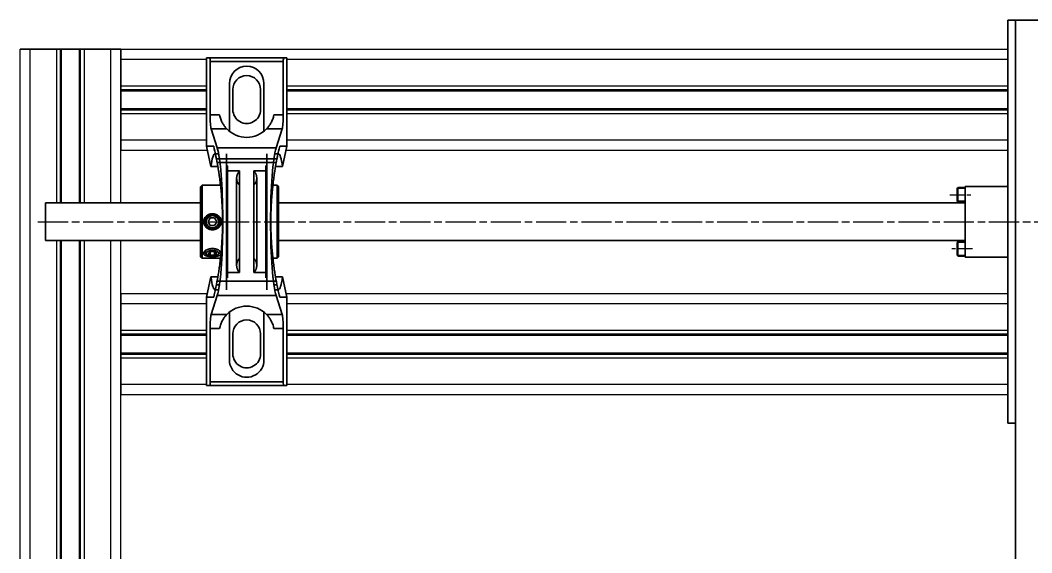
# Model space of a CAD drawing. Header units: millimetres. Extents: x -29 to 3384, y -388 to 1226.
# Drawn here: x 227.8 to 629.8, y 1014.7 to 1226.1 of the extents above; entities that cross this region are included whole.
import ezdxf

# ---------------------------------------------------------------- set-up
doc = ezdxf.new("R2010")
doc.units = ezdxf.units.MM
for name, pattern in [('AM_ISO08W050', [18, 12, -1.5, 3, -1.5]), ('AM_ISO08W050x2', [9, 6, -0.75, 1.5, -0.75]), ('phl_thick', [0])]:
    doc.linetypes.add(name, pattern=pattern)
for name, color, linetype, lineweight in [('AM_0N', 7, 'Continuous', 50), ('AM_7', 4, 'AM_ISO08W050', 25), ('Kontury', 7, 'Continuous', 35)]:
    doc.layers.add(name, color=color, linetype=linetype, lineweight=lineweight)
doc.layers.add('projection', color=7, linetype='Continuous')

msp = doc.modelspace()

# ---------------------------------------------------------------- linework, layer by layer
at = {"layer": 'AM_0N'}
for p, q in [((600.33755, 1159.31286), (600.33755, 1154.41286)), ((600.63755, 1159.61286), (603.33755, 1159.61286)), ((600.63755, 1154.11286), (603.33755, 1154.11286)), ((600.33755, 1137.81286), (600.33755, 1132.91286)), ((600.63755, 1138.11286), (603.33755, 1138.11286)), ((600.63755, 1132.61286), (603.33755, 1132.61286))]:
    msp.add_line(p, q, dxfattribs=at)
at = {"layer": 'AM_0N', "extrusion": (0, 0, -1)}
for centre, start, end in [((-600.63755, 1159.31286), 0, 90), ((-600.63755, 1154.41286), 270, 0), ((-600.63755, 1137.81286), 0, 90), ((-600.63755, 1132.91286), 270, 0)]:
    msp.add_arc(centre, 0.3, start, end, dxfattribs=at)
at = {"layer": 'AM_7', "linetype": 'AM_ISO08W050x2'}
for p, q in [((597.33755, 1156.86286), (606.33755, 1156.86286)), ((606.33755, 1135.36286), (597.33755, 1135.36286))]:
    msp.add_line(p, q, dxfattribs=at)
at = {"layer": 'AM_7'}
msp.add_line((234.83755, 1146.11286), (800.83755, 1146.11286), dxfattribs=at)
at = {"layer": 'Kontury'}
for p, q in [((655.33755, 1226.11286), (620.33755, 1226.11286)), ((620.33755, 1226.11286), (620.33755, 1066.11286)), ((623.33755, 831.83614), (623.33755, 1226.11286)), ((227.83755, 1214.60048), (267.83755, 1214.60048)), ((267.83755, 1214.60048), (267.83755, 1174.60048)), ((303.16294, 1211.12886), (301.83755, 1211.12886)), ((301.83755, 1176.12886), (301.83755, 1211.12886)), ((332.51216, 1211.12886), (303.16294, 1211.12886)), ((333.83755, 1211.12886), (332.51216, 1211.12886)), ((333.83755, 1211.12886), (333.83755, 1176.12886)), ((303.3102, 1188.49906), (303.3102, 1209.67886)), ((332.36489, 1209.67886), (303.3102, 1209.67886)), ((332.36489, 1209.67886), (332.36489, 1188.49906)), ((310.96255, 1201.00386), (310.96255, 1201.00386)), ((310.96255, 1183.00386), (310.96255, 1201.00386)), ((312.33755, 1190.62886), (312.33755, 1198.62886)), ((312.33755, 1198.62886), (312.33755, 1198.62886)), ((323.33755, 1198.62886), (323.33755, 1190.62886)), ((323.33755, 1198.62886), (323.33755, 1198.62886)), ((324.71255, 1201.00386), (324.71255, 1201.00386)), ((324.71255, 1183.00386), (324.71255, 1201.00386)), ((312.33755, 1190.62886), (312.33755, 1190.62886)), ((323.33755, 1190.62886), (323.33755, 1190.62886)), ((307.0457, 1188.49906), (303.3102, 1188.49906)), ((307.13619, 1188.08343), (307.0457, 1188.49906)), ((307.24381, 1187.66722), (307.13619, 1188.08343)), ((307.36798, 1187.25424), (307.24381, 1187.66722)), ((307.50778, 1186.8481), (307.36798, 1187.25424)), ((307.66147, 1186.45197), (307.50778, 1186.8481)), ((307.82722, 1186.06892), (307.66147, 1186.45197)), ((308.00296, 1185.70143), (307.82722, 1186.06892)), ((327.84788, 1186.06892), (327.67213, 1185.70143)), ((328.01363, 1186.45197), (327.84788, 1186.06892)), ((328.16732, 1186.8481), (328.01363, 1186.45197)), ((328.30712, 1187.25424), (328.16732, 1186.8481)), ((328.43129, 1187.66722), (328.30712, 1187.25424)), ((328.53891, 1188.08343), (328.43129, 1187.66722)), ((328.62939, 1188.49906), (328.53891, 1188.08343)), ((332.36489, 1188.49906), (328.62939, 1188.49906)), ((306.15717, 1175.40797), (303.72213, 1182.9675)), ((309.94429, 1182.9675), (303.72213, 1182.9675)), ((308.18608, 1185.35168), (308.00296, 1185.70143)), ((308.37386, 1185.02185), (308.18608, 1185.35168)), ((308.56332, 1184.7138), (308.37386, 1185.02185)), ((308.75132, 1184.42884), (308.56332, 1184.7138)), ((308.93682, 1184.16534), (308.75132, 1184.42884)), ((309.12388, 1183.91541), (308.93682, 1184.16534)), ((309.30902, 1183.68162), (309.12388, 1183.91541)), ((309.4881, 1183.46744), (309.30902, 1183.68162)), ((309.65663, 1183.27549), (309.4881, 1183.46744)), ((309.81012, 1183.1082), (309.65663, 1183.27549)), ((309.94421, 1182.96756), (309.81012, 1183.1082)), ((310.96255, 1183.00386), (310.96255, 1183.00386)), ((324.71255, 1183.00386), (324.71255, 1183.00386)), ((325.86497, 1183.1082), (325.73081, 1182.9675)), ((331.95296, 1182.9675), (325.73081, 1182.9675)), ((326.01847, 1183.27549), (325.86497, 1183.1082)), ((326.187, 1183.4674), (326.01847, 1183.27549)), ((326.36608, 1183.68162), (326.187, 1183.4674)), ((326.55122, 1183.91541), (326.36608, 1183.68162)), ((326.73827, 1184.16534), (326.55122, 1183.91541)), ((326.92378, 1184.42884), (326.73827, 1184.16534)), ((327.11177, 1184.7138), (326.92378, 1184.42884)), ((327.30124, 1185.02185), (327.11177, 1184.7138)), ((327.48901, 1185.35168), (327.30124, 1185.02185)), ((327.67213, 1185.70143), (327.48901, 1185.35168)), ((331.95296, 1182.9675), (329.51793, 1175.40797)), ((301.83755, 1176.12886), (303.61148, 1167.99886)), ((304.72865, 1176.12886), (301.83755, 1176.12886)), ((329.51793, 1175.40797), (306.15717, 1175.40797)), ((333.83755, 1176.12886), (330.94644, 1176.12886)), ((332.06362, 1167.99886), (333.83755, 1176.12886)), ((305.21958, 1173.12886), (306.70354, 1173.12886)), ((329.86404, 1171.12886), (305.81106, 1171.12886)), ((309.83755, 1173.12886), (309.83755, 1119.12886)), ((325.83755, 1119.12886), (325.83755, 1173.12886)), ((328.97156, 1173.12886), (330.45552, 1173.12886)), ((306.38474, 1167.99886), (303.61148, 1167.99886)), ((329.58843, 1169.67886), (306.08667, 1169.67886)), ((306.46481, 1167.52437), (306.38474, 1167.99884)), ((306.54559, 1167.0345), (306.46481, 1167.52437)), ((306.62671, 1166.53037), (306.54559, 1167.0345)), ((306.70782, 1166.01322), (306.62671, 1166.53037)), ((306.78856, 1165.48441), (306.70782, 1166.01322)), ((309.83755, 1146.12886), (309.83755, 1167.17524)), ((310.08755, 1166.28572), (315.00912, 1166.28572)), ((310.08755, 1125.97201), (310.08755, 1166.28572)), ((310.22832, 1123.89489), (310.22832, 1168.36284)), ((310.22832, 1123.89489), (310.22832, 1168.36284)), ((314.64548, 1165.86783), (314.53756, 1165.71784)), ((314.76021, 1166.01268), (314.64548, 1165.86783)), ((314.88151, 1166.15207), (314.76021, 1166.01268)), ((315.00912, 1166.28572), (314.88151, 1166.15207)), ((315.00912, 1125.97201), (315.00912, 1166.28572)), ((315.00912, 1125.97201), (315.00912, 1166.28572)), ((320.66598, 1166.28572), (320.66598, 1125.97201)), ((320.66598, 1166.28572), (325.58755, 1166.28572)), ((320.79358, 1166.15207), (320.66598, 1166.28572)), ((320.66598, 1125.97201), (320.66598, 1166.28572)), ((320.91488, 1166.01268), (320.79358, 1166.15207)), ((321.02962, 1165.86783), (320.91488, 1166.01268)), ((321.13754, 1165.71784), (321.02962, 1165.86783)), ((325.44678, 1123.89489), (325.44678, 1168.36284)), ((325.44678, 1168.36284), (325.44678, 1123.89489)), ((325.58755, 1166.28572), (325.58755, 1125.97201)), ((325.83755, 1167.17524), (325.83755, 1146.12886)), ((328.96728, 1166.01322), (328.88654, 1165.48441)), ((329.04838, 1166.53037), (328.96728, 1166.01322)), ((329.1295, 1167.0345), (329.04838, 1166.53037)), ((329.21028, 1167.52437), (329.1295, 1167.0345)), ((329.29035, 1167.99884), (329.21028, 1167.52437)), ((332.06362, 1167.99886), (329.29035, 1167.99886)), ((306.8688, 1164.9438), (306.78856, 1165.48441)), ((306.94944, 1164.38393), (306.8688, 1164.9438)), ((307.03035, 1163.80409), (306.94944, 1164.38393)), ((307.11117, 1163.20487), (307.03035, 1163.80409)), ((307.19153, 1162.58695), (307.11117, 1163.20487)), ((307.27109, 1161.9511), (307.19153, 1162.58695)), ((307.34949, 1161.29814), (307.27109, 1161.9511)), ((313.84182, 1163.64202), (313.83755, 1163.45729)), ((313.83755, 1163.45729), (313.84182, 1163.27256)), ((313.83755, 1163.45729), (313.83755, 1128.80044)), ((313.83755, 1163.45729), (313.83755, 1128.80044)), ((313.85461, 1163.82636), (313.84182, 1163.64202)), ((313.84182, 1163.27256), (313.85461, 1163.08822)), ((313.87591, 1164.00992), (313.85461, 1163.82636)), ((313.85461, 1163.08822), (313.87591, 1162.90467)), ((313.90566, 1164.19229), (313.87591, 1164.00992)), ((313.87591, 1162.90467), (313.90566, 1162.72229)), ((313.9438, 1164.37309), (313.90566, 1164.19229)), ((313.90566, 1162.72229), (313.9438, 1162.54149)), ((313.99025, 1164.55194), (313.9438, 1164.37309)), ((313.9438, 1162.54149), (313.99025, 1162.36264)), ((314.04491, 1164.72846), (313.99025, 1164.55194)), ((313.99025, 1162.36264), (314.04491, 1162.18612)), ((314.10766, 1164.90226), (314.04491, 1164.72846)), ((314.04491, 1162.18612), (314.10766, 1162.01232)), ((314.17837, 1165.07297), (314.10766, 1164.90226)), ((314.10766, 1162.01232), (314.17837, 1161.84161)), ((314.2569, 1165.24024), (314.17837, 1165.07297)), ((314.17837, 1161.84161), (314.2569, 1161.67434)), ((314.34306, 1165.40371), (314.2569, 1165.24024)), ((314.43668, 1165.56302), (314.34306, 1165.40371)), ((314.53756, 1165.71784), (314.43668, 1165.56302)), ((321.23842, 1165.56302), (321.13754, 1165.71784)), ((321.33204, 1165.40371), (321.23842, 1165.56302)), ((321.4182, 1165.24024), (321.33204, 1165.40371)), ((321.49672, 1165.07297), (321.4182, 1165.24024)), ((321.4182, 1161.67434), (321.49672, 1161.84161)), ((321.56744, 1164.90226), (321.49672, 1165.07297)), ((321.49672, 1161.84161), (321.56744, 1162.01232)), ((321.63019, 1164.72846), (321.56744, 1164.90226)), ((321.56744, 1162.01232), (321.63019, 1162.18612)), ((321.68485, 1164.55194), (321.63019, 1164.72846)), ((321.63019, 1162.18612), (321.68485, 1162.36264)), ((321.7313, 1164.37309), (321.68485, 1164.55194)), ((321.68485, 1162.36264), (321.7313, 1162.54149)), ((321.76944, 1164.19229), (321.7313, 1164.37309)), ((321.7313, 1162.54149), (321.76944, 1162.72229)), ((321.79919, 1164.00992), (321.76944, 1164.19229)), ((321.76944, 1162.72229), (321.79919, 1162.90467)), ((321.82048, 1163.82636), (321.79919, 1164.00992)), ((321.79919, 1162.90467), (321.82048, 1163.08822)), ((321.83328, 1163.64202), (321.82048, 1163.82636)), ((321.82048, 1163.08822), (321.83328, 1163.27256)), ((321.83755, 1163.45729), (321.83328, 1163.64202)), ((321.83328, 1163.27256), (321.83755, 1163.45729)), ((321.83755, 1128.80044), (321.83755, 1163.45729)), ((321.83755, 1163.45729), (321.83755, 1128.80044)), ((328.404, 1161.9511), (328.32561, 1161.29814)), ((328.48356, 1162.58695), (328.404, 1161.9511)), ((328.56393, 1163.20487), (328.48356, 1162.58695)), ((328.64474, 1163.80409), (328.56393, 1163.20487)), ((328.72565, 1164.38393), (328.64474, 1163.80409)), ((328.8063, 1164.9438), (328.72565, 1164.38393)), ((328.88654, 1165.48441), (328.8063, 1164.9438)), ((300.13755, 1160.62886), (299.53755, 1160.02886)), ((299.53755, 1146.12886), (299.53755, 1160.02886)), ((300.13755, 1146.12886), (300.13755, 1160.62886)), ((307.53277, 1160.62886), (300.13755, 1160.62886)), ((307.42636, 1160.62886), (307.34949, 1161.29814)), ((307.49807, 1159.97505), (307.42636, 1160.62886)), ((307.56778, 1159.30802), (307.49807, 1159.97505)), ((307.63521, 1158.6286), (307.56778, 1159.30802)), ((307.70009, 1157.93771), (307.63521, 1158.6286)), ((307.76215, 1157.2363), (307.70009, 1157.93771)), ((313.83294, 1157.75884), (313.82934, 1157.77596)), ((314.2569, 1161.67434), (314.34306, 1161.51087)), ((314.34306, 1161.51087), (314.43668, 1161.35156)), ((314.43668, 1161.35156), (314.53756, 1161.19674)), ((314.53756, 1161.19674), (314.64548, 1161.04675)), ((314.64548, 1161.04675), (314.76021, 1160.9019)), ((314.76021, 1160.9019), (314.88151, 1160.76251)), ((314.88151, 1160.76251), (315.00912, 1160.62886)), ((315.00912, 1146.12886), (315.00912, 1160.62886)), ((315.00912, 1160.62886), (315.00912, 1146.12886)), ((320.66598, 1160.62886), (320.79358, 1160.76251)), ((320.66598, 1160.62886), (320.66598, 1146.12886)), ((320.66598, 1146.12886), (320.66598, 1160.62886)), ((320.79358, 1160.76251), (320.91488, 1160.9019)), ((320.91488, 1160.9019), (321.02962, 1161.04675)), ((321.02962, 1161.04675), (321.13754, 1161.19674)), ((321.13754, 1161.19674), (321.23842, 1161.35156)), ((321.23842, 1161.35156), (321.33204, 1161.51087)), ((321.33204, 1161.51087), (321.4182, 1161.67434)), ((327.97501, 1157.93771), (327.91294, 1157.2363)), ((328.03988, 1158.6286), (327.97501, 1157.93771)), ((328.10731, 1159.30802), (328.03988, 1158.6286)), ((328.17703, 1159.97505), (328.10731, 1159.30802)), ((329.93755, 1160.62886), (328.14232, 1160.62886)), ((328.24874, 1160.62886), (328.17703, 1159.97505)), ((328.32561, 1161.29814), (328.24874, 1160.62886)), ((329.93755, 1146.12886), (329.93755, 1160.62886)), ((329.93755, 1160.62886), (329.93755, 1146.12886)), ((330.53755, 1160.02886), (329.93755, 1160.62886)), ((330.53755, 1146.12886), (330.53755, 1160.02886)), ((620.33755, 1160.11286), (603.33755, 1160.11286)), ((603.33755, 1160.11286), (603.33755, 1132.11286)), ((307.82116, 1156.52532), (307.76215, 1157.2363)), ((307.87689, 1155.80561), (307.82116, 1156.52532)), ((307.92915, 1155.07798), (307.87689, 1155.80561)), ((307.97775, 1154.34347), (307.92915, 1155.07798)), ((308.0225, 1153.60316), (307.97775, 1154.34347)), ((313.81694, 1156.09743), (313.81059, 1156.08203)), ((313.81498, 1156.32172), (313.82099, 1156.30557)), ((313.82243, 1156.11303), (313.81694, 1156.09743)), ((313.82099, 1156.30557), (313.82607, 1156.28923)), ((313.82706, 1156.12877), (313.82243, 1156.11303)), ((313.82607, 1156.28923), (313.83021, 1156.27278)), ((313.83084, 1156.14458), (313.82706, 1156.12877)), ((313.82907, 1157.63612), (313.83279, 1157.65421)), ((313.83021, 1156.27278), (313.83343, 1156.25628)), ((313.83378, 1156.1604), (313.83084, 1156.14458)), ((313.83279, 1157.65421), (313.83543, 1157.67219)), ((313.8355, 1157.74164), (313.83294, 1157.75884)), ((313.83343, 1156.25628), (313.83572, 1156.23982)), ((313.83588, 1156.17617), (313.83378, 1156.1604)), ((313.83543, 1157.67219), (313.83702, 1157.68995)), ((313.83704, 1157.72447), (313.8355, 1157.74164)), ((313.83572, 1156.23982), (313.83709, 1156.22347)), ((313.83713, 1156.19182), (313.83588, 1156.17617)), ((313.83702, 1157.68995), (313.83755, 1157.7074)), ((313.83755, 1157.7074), (313.83704, 1157.72447)), ((313.83709, 1156.22347), (313.83755, 1156.20729)), ((313.83755, 1156.20729), (313.83713, 1156.19182)), ((313.83755, 1157.7074), (313.83755, 1156.20729)), ((327.69735, 1154.34347), (327.65259, 1153.60316)), ((327.74595, 1155.07798), (327.69735, 1154.34347)), ((327.79821, 1155.80561), (327.74595, 1155.07798)), ((327.85393, 1156.52532), (327.79821, 1155.80561)), ((327.91294, 1157.2363), (327.85393, 1156.52532)), ((299.53755, 1153.61286), (237.83755, 1153.61286)), ((237.83755, 1153.61286), (237.83755, 1138.61286)), ((300.13755, 1146.12886), (300.13755, 1153.62886)), ((300.13755, 1153.62886), (300.13755, 1146.12886)), ((308.06326, 1152.85812), (308.0225, 1153.60316)), ((308.0999, 1152.10949), (308.06326, 1152.85812)), ((308.13232, 1151.35839), (308.0999, 1152.10949)), ((308.16043, 1150.60595), (308.13232, 1151.35839)), ((308.18418, 1149.85331), (308.16043, 1150.60595)), ((308.20355, 1149.10166), (308.18418, 1149.85331)), ((327.49092, 1149.85331), (327.47155, 1149.10166)), ((327.51467, 1150.60595), (327.49092, 1149.85331)), ((327.54278, 1151.35839), (327.51467, 1150.60595)), ((327.5752, 1152.10949), (327.54278, 1151.35839)), ((327.61184, 1152.85812), (327.5752, 1152.10949)), ((327.65259, 1153.60316), (327.61184, 1152.85812)), ((329.93755, 1153.62886), (329.93755, 1146.12886)), ((329.93755, 1146.12886), (329.93755, 1153.62886)), ((330.53755, 1153.61286), (603.33755, 1153.61286)), ((299.53755, 1132.22886), (299.53755, 1146.12886)), ((300.13755, 1146.12886), (300.13755, 1138.62886)), ((300.13755, 1146.12886), (300.13755, 1131.62886)), ((300.13755, 1131.62886), (300.13755, 1146.12886)), ((300.13755, 1146.12886), (300.13755, 1138.62886)), ((300.6963, 1146.12886), (300.70404, 1146.33794)), ((300.70374, 1145.92399), (300.6963, 1146.12886)), ((300.72621, 1145.71755), (300.70374, 1145.92399)), ((300.70404, 1146.33794), (300.72745, 1146.54862)), ((300.76395, 1145.51119), (300.72621, 1145.71755)), ((300.72745, 1146.54862), (300.76676, 1146.75913)), ((300.76676, 1146.75913), (300.82214, 1146.96772)), ((300.82214, 1146.96772), (300.89312, 1147.17278)), ((300.89312, 1147.17278), (300.97911, 1147.37276)), ((300.97911, 1147.37276), (301.07946, 1147.5662)), ((301.07946, 1147.5662), (301.19315, 1147.75198)), ((301.19315, 1147.75198), (301.31892, 1147.92891)), ((301.31892, 1147.92891), (301.45545, 1148.09581)), ((301.45545, 1148.09581), (301.60108, 1148.25179)), ((301.60108, 1148.25179), (301.75392, 1148.39614)), ((301.75392, 1148.39614), (301.91341, 1148.52923)), ((301.91341, 1148.52923), (302.08351, 1148.6546)), ((302.08351, 1148.6546), (302.26378, 1148.77151)), ((302.26378, 1148.77151), (302.45316, 1148.87874)), ((302.45316, 1148.87874), (302.65042, 1148.97535)), ((302.5055, 1146.12886), (303.37152, 1147.62886)), ((302.5055, 1146.12886), (302.5055, 1146.12886)), ((303.37152, 1144.62886), (302.5055, 1146.12886)), ((302.65042, 1148.97535), (302.85419, 1149.06064)), ((302.85419, 1149.06064), (303.06312, 1149.13394)), ((303.06312, 1149.13394), (303.27586, 1149.19491)), ((303.27586, 1149.19491), (303.49083, 1149.24339)), ((303.37152, 1147.62886), (303.37152, 1147.62886)), ((303.37152, 1147.62886), (305.10357, 1147.62886)), ((303.49083, 1149.24339), (303.70646, 1149.27926)), ((303.70646, 1149.27926), (303.92112, 1149.3027)), ((303.92112, 1149.3027), (304.13309, 1149.31419)), ((304.13309, 1149.31419), (304.342, 1149.31419)), ((304.342, 1149.31419), (304.55398, 1149.3027)), ((304.55398, 1149.3027), (304.76863, 1149.27926)), ((304.76863, 1149.27926), (304.98427, 1149.24339)), ((304.98427, 1149.24339), (305.19924, 1149.19491)), ((305.10357, 1147.62886), (305.10357, 1147.62886)), ((305.10357, 1147.62886), (305.9696, 1146.12886)), ((305.9696, 1146.12886), (305.10357, 1144.62886)), ((305.19924, 1149.19491), (305.41198, 1149.13394)), ((305.41198, 1149.13394), (305.62091, 1149.06064)), ((305.62091, 1149.06064), (305.82468, 1148.97535)), ((305.82468, 1148.97535), (306.02194, 1148.87874)), ((305.9696, 1146.12886), (305.9696, 1146.12886)), ((306.02194, 1148.87874), (306.21132, 1148.77151)), ((306.21132, 1148.77151), (306.39159, 1148.6546)), ((306.39159, 1148.6546), (306.56169, 1148.52923)), ((306.56169, 1148.52923), (306.72117, 1148.39614)), ((306.72117, 1148.39614), (306.87401, 1148.25179)), ((306.87401, 1148.25179), (307.01965, 1148.09581)), ((307.01965, 1148.09581), (307.15618, 1147.92891)), ((307.15618, 1147.92891), (307.28195, 1147.75198)), ((307.28195, 1147.75198), (307.39564, 1147.5662)), ((307.39564, 1147.5662), (307.49599, 1147.37276)), ((307.49599, 1147.37276), (307.58197, 1147.17278)), ((307.58197, 1147.17278), (307.65296, 1146.96772)), ((307.65296, 1146.96772), (307.70833, 1146.75913)), ((307.70833, 1146.75913), (307.74765, 1146.54862)), ((307.74889, 1145.71755), (307.71114, 1145.51119)), ((307.74765, 1146.54862), (307.77105, 1146.33794)), ((307.77136, 1145.92399), (307.74889, 1145.71755)), ((307.77105, 1146.33794), (307.7788, 1146.12886)), ((307.7788, 1146.12886), (307.77136, 1145.92399)), ((308.21853, 1148.35219), (308.20355, 1149.10166)), ((308.22915, 1147.60609), (308.21853, 1148.35219)), ((308.23546, 1146.86457), (308.22915, 1147.60609)), ((308.23755, 1146.12886), (308.23546, 1146.86457)), ((308.23546, 1145.39315), (308.23755, 1146.12886)), ((308.33503, 1147.36182), (308.35097, 1147.15492)), ((308.35097, 1147.15492), (308.36436, 1146.9485)), ((308.36436, 1146.9485), (308.37455, 1146.74258)), ((308.37455, 1146.74258), (308.38179, 1146.53728)), ((308.38179, 1145.72045), (308.37455, 1145.51514)), ((308.38179, 1146.53728), (308.3861, 1146.33268)), ((308.3861, 1145.92505), (308.38179, 1145.72045)), ((308.3861, 1146.33268), (308.38755, 1146.12886)), ((308.38755, 1146.12886), (308.3861, 1145.92505)), ((309.83755, 1125.08248), (309.83755, 1146.12886)), ((315.00912, 1146.12886), (315.00912, 1131.62886)), ((315.00912, 1131.62886), (315.00912, 1146.12886)), ((320.66598, 1146.12886), (320.66598, 1131.62886)), ((320.66598, 1131.62886), (320.66598, 1146.12886)), ((321.83755, 1146.12886), (321.83806, 1146.14863)), ((321.83808, 1146.10877), (321.83755, 1146.12886)), ((321.83806, 1146.14863), (321.8396, 1146.16863)), ((321.83966, 1146.08844), (321.83808, 1146.10877)), ((321.8396, 1146.16863), (321.84216, 1146.18876)), ((321.84231, 1146.06797), (321.83966, 1146.08844)), ((321.84216, 1146.18876), (321.84575, 1146.20892)), ((321.84602, 1146.04748), (321.84231, 1146.06797)), ((321.84575, 1146.20892), (321.85038, 1146.22901)), ((321.85081, 1146.02707), (321.84602, 1146.04748)), ((321.85038, 1146.22901), (321.85605, 1146.24893)), ((321.85666, 1146.00685), (321.85081, 1146.02707)), ((321.85605, 1146.24893), (321.86275, 1146.26857)), ((321.86359, 1145.98692), (321.85666, 1146.00685)), ((321.86275, 1146.26857), (321.8705, 1146.28784)), ((321.87159, 1145.96739), (321.86359, 1145.98692)), ((321.8705, 1146.28784), (321.87926, 1146.30664)), ((321.88064, 1145.94836), (321.87159, 1145.96739)), ((325.83755, 1146.12886), (325.83755, 1125.08248)), ((327.43964, 1146.86457), (327.43755, 1146.12886)), ((327.43755, 1146.12886), (327.43964, 1145.39315)), ((327.44595, 1147.60609), (327.43964, 1146.86457)), ((327.45656, 1148.35219), (327.44595, 1147.60609)), ((327.47155, 1149.10166), (327.45656, 1148.35219)), ((329.93755, 1146.12886), (329.93755, 1138.62886)), ((329.93755, 1146.12886), (329.93755, 1131.62886)), ((329.93755, 1131.62886), (329.93755, 1146.12886)), ((329.93755, 1138.62886), (329.93755, 1146.12886)), ((330.53755, 1132.22886), (330.53755, 1146.12886)), ((300.81712, 1145.30659), (300.76395, 1145.51119)), ((300.88534, 1145.10525), (300.81712, 1145.30659)), ((300.96802, 1144.90865), (300.88534, 1145.10525)), ((301.06457, 1144.71817), (300.96802, 1144.90865)), ((301.17411, 1144.5349), (301.06457, 1144.71817)), ((301.29545, 1144.35996), (301.17411, 1144.5349)), ((301.42736, 1144.19445), (301.29545, 1144.35996)), ((301.56836, 1144.03928), (301.42736, 1144.19445)), ((301.71669, 1143.89513), (301.56836, 1144.03928)), ((301.87097, 1143.76232), (301.71669, 1143.89513)), ((302.03481, 1143.63743), (301.87097, 1143.76232)), ((302.20869, 1143.52032), (302.03481, 1143.63743)), ((302.39163, 1143.41218), (302.20869, 1143.52032)), ((302.58255, 1143.31399), (302.39163, 1143.41218)), ((302.78017, 1143.22645), (302.58255, 1143.31399)), ((302.9832, 1143.1502), (302.78017, 1143.22645)), ((303.1904, 1143.08572), (302.9832, 1143.1502)), ((303.40037, 1143.03317), (303.1904, 1143.08572)), ((303.37152, 1144.62886), (303.37152, 1144.62886)), ((305.10357, 1144.62886), (303.37152, 1144.62886)), ((303.61161, 1142.99269), (303.40037, 1143.03317)), ((303.82261, 1142.96429), (303.61161, 1142.99269)), ((304.03179, 1142.94759), (303.82261, 1142.96429)), ((304.23755, 1142.94213), (304.03179, 1142.94759)), ((304.44331, 1142.94759), (304.23755, 1142.94213)), ((304.65249, 1142.96429), (304.44331, 1142.94759)), ((304.86349, 1142.99269), (304.65249, 1142.96429)), ((305.07473, 1143.03317), (304.86349, 1142.99269)), ((305.28469, 1143.08572), (305.07473, 1143.03317)), ((305.10357, 1144.62886), (305.10357, 1144.62886)), ((305.4919, 1143.1502), (305.28469, 1143.08572)), ((305.69493, 1143.22645), (305.4919, 1143.1502)), ((305.89255, 1143.31399), (305.69493, 1143.22645)), ((306.08346, 1143.41218), (305.89255, 1143.31399)), ((306.2664, 1143.52032), (306.08346, 1143.41218)), ((306.44028, 1143.63743), (306.2664, 1143.52032)), ((306.60412, 1143.76232), (306.44028, 1143.63743)), ((306.75841, 1143.89513), (306.60412, 1143.76232)), ((306.90674, 1144.03928), (306.75841, 1143.89513)), ((307.04774, 1144.19445), (306.90674, 1144.03928)), ((307.17965, 1144.35996), (307.04774, 1144.19445)), ((307.30098, 1144.5349), (307.17965, 1144.35996)), ((307.41052, 1144.71817), (307.30098, 1144.5349)), ((307.50708, 1144.90865), (307.41052, 1144.71817)), ((307.58976, 1145.10525), (307.50708, 1144.90865)), ((307.65797, 1145.30659), (307.58976, 1145.10525)), ((307.71114, 1145.51119), (307.65797, 1145.30659)), ((308.16043, 1141.65178), (308.18418, 1142.40442)), ((308.18418, 1142.40442), (308.20355, 1143.15607)), ((308.20355, 1143.15607), (308.21853, 1143.90554)), ((308.21853, 1143.90554), (308.22915, 1144.65164)), ((308.22915, 1144.65164), (308.23546, 1145.39315)), ((308.35097, 1145.10281), (308.33477, 1144.89593)), ((308.36418, 1145.30924), (308.35097, 1145.10281)), ((308.37455, 1145.51514), (308.36418, 1145.30924)), ((327.43964, 1145.39315), (327.44595, 1144.65164)), ((327.44595, 1144.65164), (327.45656, 1143.90554)), ((327.45656, 1143.90554), (327.47155, 1143.15607)), ((327.47155, 1143.15607), (327.49092, 1142.40442)), ((327.49092, 1142.40442), (327.51467, 1141.65178)), ((237.83755, 1138.61286), (299.53755, 1138.61286)), ((307.92915, 1137.17975), (307.97775, 1137.91425)), ((307.97775, 1137.91425), (308.0225, 1138.65457)), ((308.0225, 1138.65457), (308.06326, 1139.39961)), ((308.06326, 1139.39961), (308.0999, 1140.14824)), ((308.0999, 1140.14824), (308.13232, 1140.89934)), ((308.13232, 1140.89934), (308.16043, 1141.65178)), ((327.51467, 1141.65178), (327.54278, 1140.89934)), ((327.54278, 1140.89934), (327.5752, 1140.14824)), ((327.5752, 1140.14824), (327.61184, 1139.39961)), ((327.61184, 1139.39961), (327.65259, 1138.65457)), ((327.65259, 1138.65457), (327.69735, 1137.91425)), ((327.69735, 1137.91425), (327.74595, 1137.17975)), ((603.33755, 1138.61286), (330.53755, 1138.61286)), ((300.70512, 1133.6846), (300.6963, 1133.5715)), ((300.7318, 1133.80157), (300.70512, 1133.6846)), ((300.77665, 1133.92129), (300.7318, 1133.80157)), ((300.83972, 1134.04263), (300.77665, 1133.92129)), ((300.92039, 1134.16437), (300.83972, 1134.04263)), ((301.01791, 1134.28525), (300.92039, 1134.16437)), ((301.13139, 1134.40413), (301.01791, 1134.28525)), ((301.25939, 1134.51984), (301.13139, 1134.40413)), ((301.40036, 1134.63119), (301.25939, 1134.51984)), ((301.55249, 1134.73704), (301.40036, 1134.63119)), ((301.78806, 1134.90626), (301.45592, 1134.6714)), ((301.70129, 1134.82927), (301.55249, 1134.73704)), ((301.85611, 1134.91536), (301.70129, 1134.82927)), ((302.02027, 1134.99715), (301.85611, 1134.91536)), ((302.19472, 1135.0748), (302.02027, 1134.99715)), ((302.37845, 1135.14734), (302.19472, 1135.0748)), ((302.57037, 1135.21389), (302.37845, 1135.14734)), ((303.37152, 1134.3215), (302.5055, 1133.5715)), ((302.76917, 1135.27378), (302.57037, 1135.21389)), ((302.97355, 1135.32638), (302.76917, 1135.27378)), ((303.18222, 1135.37115), (302.97355, 1135.32638)), ((303.39376, 1135.40785), (303.18222, 1135.37115)), ((303.37152, 1134.33704), (303.37152, 1132.8215)), ((305.10357, 1134.33704), (303.37152, 1134.33704)), ((305.10357, 1134.3215), (303.37152, 1134.3215)), ((303.60664, 1135.43626), (303.39376, 1135.40785)), ((303.81931, 1135.45624), (303.60664, 1135.43626)), ((304.03016, 1135.46802), (303.81931, 1135.45624)), ((304.23755, 1135.47188), (304.03016, 1135.46802)), ((304.44494, 1135.46802), (304.23755, 1135.47188)), ((304.65579, 1135.45624), (304.44494, 1135.46802)), ((304.86846, 1135.43626), (304.65579, 1135.45624)), ((305.08134, 1135.40785), (304.86846, 1135.43626)), ((305.29288, 1135.37115), (305.08134, 1135.40785)), ((305.10357, 1134.33704), (305.10357, 1132.8215)), ((305.9696, 1133.5715), (305.10357, 1134.3215)), ((305.50155, 1135.32638), (305.29288, 1135.37115)), ((305.70593, 1135.27378), (305.50155, 1135.32638)), ((305.90473, 1135.21389), (305.70593, 1135.27378)), ((306.09665, 1135.14734), (305.90473, 1135.21389)), ((306.28037, 1135.0748), (306.09665, 1135.14734)), ((306.45482, 1134.99715), (306.28037, 1135.0748)), ((306.61898, 1134.91536), (306.45482, 1134.99715)), ((306.77381, 1134.82927), (306.61898, 1134.91536)), ((306.9226, 1134.73704), (306.77381, 1134.82927)), ((307.07474, 1134.63119), (306.9226, 1134.73704)), ((307.21571, 1134.51984), (307.07474, 1134.63119)), ((307.34371, 1134.40413), (307.21571, 1134.51984)), ((307.45719, 1134.28525), (307.34371, 1134.40413)), ((307.55471, 1134.16437), (307.45719, 1134.28525)), ((307.63538, 1134.04263), (307.55471, 1134.16437)), ((307.63521, 1133.62912), (307.70009, 1134.32002)), ((307.66813, 1133.97963), (307.63538, 1134.04263)), ((307.70009, 1134.32002), (307.76215, 1135.02143)), ((307.76215, 1135.02143), (307.82116, 1135.7324)), ((307.82116, 1135.7324), (307.87689, 1136.45212)), ((307.87689, 1136.45212), (307.92915, 1137.17975)), ((327.74595, 1137.17975), (327.79821, 1136.45212)), ((327.79821, 1136.45212), (327.85393, 1135.7324)), ((327.85393, 1135.7324), (327.91294, 1135.02143)), ((327.91294, 1135.02143), (327.97501, 1134.32002)), ((327.97501, 1134.32002), (328.03988, 1133.62912)), ((299.53755, 1132.22886), (300.13755, 1131.62886)), ((300.13755, 1131.62886), (307.53277, 1131.62886)), ((300.6963, 1133.5715), (300.70404, 1133.46828)), ((300.70404, 1133.46828), (300.72745, 1133.3669)), ((300.72745, 1133.3669), (300.76676, 1133.26823)), ((300.76676, 1133.26823), (300.82214, 1133.17311)), ((300.82214, 1133.17311), (300.89312, 1133.08214)), ((300.89312, 1133.08214), (300.97911, 1132.99584)), ((300.97911, 1132.99584), (301.07946, 1132.91468)), ((301.07946, 1132.91468), (301.19315, 1132.83887)), ((301.19315, 1132.83887), (301.31892, 1132.76861)), ((301.31892, 1132.76861), (301.45545, 1132.7041)), ((301.45545, 1132.7041), (301.60108, 1132.64535)), ((301.60108, 1132.64535), (301.75392, 1132.59232)), ((301.75392, 1132.59232), (301.91341, 1132.54457)), ((301.78806, 1133.17421), (302.22999, 1132.86171)), ((301.91341, 1132.54457), (302.08351, 1132.50061)), ((302.08351, 1132.50061), (302.26378, 1132.46048)), ((302.26378, 1132.46048), (302.45316, 1132.42444)), ((302.45316, 1132.42444), (302.65042, 1132.39259)), ((302.5055, 1133.5715), (303.37152, 1132.8215)), ((302.65042, 1132.39259), (302.85419, 1132.36497)), ((302.85419, 1132.36497), (303.06312, 1132.34159)), ((303.06312, 1132.34159), (303.27586, 1132.32241)), ((303.27586, 1132.32241), (303.49083, 1132.30733)), ((303.37152, 1132.8215), (305.10357, 1132.8215)), ((303.49083, 1132.30733), (303.70646, 1132.29627)), ((303.70646, 1132.29627), (303.92112, 1132.28908)), ((303.92112, 1132.28908), (304.13309, 1132.28558)), ((304.13309, 1132.28558), (304.342, 1132.28558)), ((304.342, 1132.28558), (304.55398, 1132.28908)), ((304.55398, 1132.28908), (304.76863, 1132.29627)), ((304.76863, 1132.29627), (304.98427, 1132.30733)), ((304.98427, 1132.30733), (305.19924, 1132.32241)), ((305.10357, 1132.8215), (305.9696, 1133.5715)), ((305.19924, 1132.32241), (305.41198, 1132.34159)), ((305.41198, 1132.34159), (305.62091, 1132.36497)), ((305.62091, 1132.36497), (305.82468, 1132.39259)), ((305.82468, 1132.39259), (306.02194, 1132.42444)), ((306.02194, 1132.42444), (306.21132, 1132.46048)), ((306.21132, 1132.46048), (306.39159, 1132.50061)), ((306.24511, 1132.86171), (306.68704, 1133.17421)), ((306.39159, 1132.50061), (306.56169, 1132.54457)), ((306.56169, 1132.54457), (306.72117, 1132.59232)), ((306.72117, 1132.59232), (306.87401, 1132.64535)), ((306.87401, 1132.64535), (307.01965, 1132.7041)), ((307.01965, 1132.7041), (307.15618, 1132.76861)), ((307.11117, 1129.05285), (307.19153, 1129.67078)), ((307.15618, 1132.76861), (307.28195, 1132.83887)), ((307.19153, 1129.67078), (307.27109, 1130.30662)), ((307.27109, 1130.30662), (307.34949, 1130.95959)), ((307.28195, 1132.83887), (307.39564, 1132.91468)), ((307.34949, 1130.95959), (307.42636, 1131.62886)), ((307.39564, 1132.91468), (307.49599, 1132.99584)), ((307.42636, 1131.62886), (307.49807, 1132.28268)), ((307.49599, 1132.99584), (307.58197, 1133.08214)), ((307.49807, 1132.28268), (307.56778, 1132.94971)), ((307.56778, 1132.94971), (307.63521, 1133.62912)), ((313.9438, 1129.71624), (313.90566, 1129.53543)), ((313.99025, 1129.89509), (313.9438, 1129.71624)), ((314.04491, 1130.0716), (313.99025, 1129.89509)), ((314.10766, 1130.2454), (314.04491, 1130.0716)), ((314.17837, 1130.41612), (314.10766, 1130.2454)), ((314.2569, 1130.58339), (314.17837, 1130.41612)), ((314.34306, 1130.74685), (314.2569, 1130.58339)), ((314.43668, 1130.90617), (314.34306, 1130.74685)), ((314.53756, 1131.06098), (314.43668, 1130.90617)), ((314.64548, 1131.21097), (314.53756, 1131.06098)), ((314.76021, 1131.35582), (314.64548, 1131.21097)), ((314.88151, 1131.49522), (314.76021, 1131.35582)), ((315.00912, 1131.62886), (314.88151, 1131.49522)), ((320.73086, 1132.9473), (320.53461, 1132.92661)), ((320.79358, 1131.49522), (320.66598, 1131.62886)), ((320.91488, 1131.35582), (320.79358, 1131.49522)), ((321.02962, 1131.21097), (320.91488, 1131.35582)), ((321.13754, 1131.06098), (321.02962, 1131.21097)), ((321.23842, 1130.90617), (321.13754, 1131.06098)), ((321.33204, 1130.74685), (321.23842, 1130.90617)), ((321.4182, 1130.58339), (321.33204, 1130.74685)), ((321.49672, 1130.41612), (321.4182, 1130.58339)), ((321.56744, 1130.2454), (321.49672, 1130.41612)), ((321.63019, 1130.0716), (321.56744, 1130.2454)), ((321.68485, 1129.89509), (321.63019, 1130.0716)), ((321.7313, 1129.71624), (321.68485, 1129.89509)), ((321.92547, 1132.9339), (321.72648, 1132.95331)), ((321.76944, 1129.53543), (321.7313, 1129.71624)), ((328.03988, 1133.62912), (328.10731, 1132.94971)), ((328.10731, 1132.94971), (328.17703, 1132.28268)), ((328.14232, 1131.62886), (329.93755, 1131.62886)), ((328.17703, 1132.28268), (328.24874, 1131.62886)), ((328.24874, 1131.62886), (328.32561, 1130.95959)), ((328.32561, 1130.95959), (328.404, 1130.30662)), ((328.404, 1130.30662), (328.48356, 1129.67078)), ((328.48356, 1129.67078), (328.56393, 1129.05285)), ((329.93755, 1131.62886), (330.53755, 1132.22886)), ((603.33755, 1132.11286), (620.33755, 1132.11286)), ((306.54559, 1125.22322), (306.62671, 1125.72736)), ((306.62671, 1125.72736), (306.70782, 1126.2445)), ((306.70782, 1126.2445), (306.78856, 1126.77331)), ((306.78856, 1126.77331), (306.8688, 1127.31393)), ((306.8688, 1127.31393), (306.94944, 1127.87379)), ((306.94944, 1127.87379), (307.03035, 1128.45364)), ((307.03035, 1128.45364), (307.11117, 1129.05285)), ((315.00912, 1125.97201), (310.08755, 1125.97201)), ((313.25578, 1125.99208), (313.27397, 1125.98469)), ((313.27397, 1125.98469), (313.29261, 1125.97772)), ((313.29261, 1125.97772), (313.3116, 1125.97118)), ((313.3116, 1125.97118), (313.33086, 1125.96509)), ((313.33086, 1125.96509), (313.3503, 1125.95946)), ((313.3503, 1125.95946), (313.36983, 1125.9543)), ((313.72931, 1125.95526), (313.74226, 1125.96041)), ((313.74226, 1125.96041), (313.75465, 1125.96606)), ((313.75465, 1125.96606), (313.76641, 1125.9722)), ((313.76641, 1125.9722), (313.77746, 1125.97881)), ((313.77746, 1125.97881), (313.78773, 1125.98586)), ((313.78773, 1125.98586), (313.79714, 1125.99334)), ((313.81566, 1128.73809), (313.82149, 1128.72876)), ((313.82243, 1128.61843), (313.81694, 1128.60955)), ((313.82149, 1128.72876), (313.82641, 1128.71936)), ((313.82706, 1128.62742), (313.82243, 1128.61843)), ((313.82641, 1128.71936), (313.83043, 1128.70991)), ((313.83084, 1128.63646), (313.82706, 1128.62742)), ((313.83043, 1128.70991), (313.83355, 1128.70046)), ((313.83378, 1128.64553), (313.83084, 1128.63646)), ((313.83355, 1128.70046), (313.83577, 1128.69105)), ((313.83588, 1128.65459), (313.83378, 1128.64553)), ((313.83577, 1128.69105), (313.83711, 1128.68172)), ((313.83713, 1128.6636), (313.83588, 1128.65459)), ((313.83711, 1128.68172), (313.83755, 1128.67251)), ((313.83755, 1128.67251), (313.83713, 1128.6636)), ((313.84182, 1128.98517), (313.83755, 1128.80044)), ((313.83755, 1128.80044), (313.84182, 1128.6157)), ((313.85461, 1129.16951), (313.84182, 1128.98517)), ((313.84182, 1128.6157), (313.85461, 1128.43136)), ((313.87591, 1129.35306), (313.85461, 1129.16951)), ((313.85461, 1128.43136), (313.87591, 1128.24781)), ((313.90566, 1129.53543), (313.87591, 1129.35306)), ((313.87591, 1128.24781), (313.90566, 1128.06544)), ((313.90566, 1128.06544), (313.9438, 1127.88463)), ((313.9438, 1127.88463), (313.99025, 1127.70578)), ((313.99025, 1127.70578), (314.04491, 1127.52927)), ((314.04491, 1127.52927), (314.10766, 1127.35547)), ((314.10766, 1127.35547), (314.17837, 1127.18475)), ((314.17837, 1127.18475), (314.2569, 1127.01748)), ((314.2569, 1127.01748), (314.34306, 1126.85402)), ((314.34306, 1126.85402), (314.43668, 1126.69471)), ((314.43668, 1126.69471), (314.53756, 1126.53989)), ((314.53756, 1126.53989), (314.64548, 1126.3899)), ((314.64548, 1126.3899), (314.76021, 1126.24505)), ((314.76021, 1126.24505), (314.88151, 1126.10565)), ((314.88151, 1126.10565), (315.00912, 1125.97201)), ((320.66598, 1125.97201), (320.79358, 1126.10565)), ((325.58755, 1125.97201), (320.66598, 1125.97201)), ((320.79358, 1126.10565), (320.91488, 1126.24505)), ((320.91488, 1126.24505), (321.02962, 1126.3899)), ((321.02962, 1126.3899), (321.13754, 1126.53989)), ((321.13754, 1126.53989), (321.23842, 1126.69471)), ((321.23842, 1126.69471), (321.33204, 1126.85402)), ((321.33204, 1126.85402), (321.4182, 1127.01748)), ((321.4182, 1127.01748), (321.49672, 1127.18475)), ((321.49672, 1127.18475), (321.56744, 1127.35547)), ((321.56744, 1127.35547), (321.63019, 1127.52927)), ((321.63019, 1127.52927), (321.68485, 1127.70578)), ((321.68485, 1127.70578), (321.7313, 1127.88463)), ((321.7313, 1127.88463), (321.76944, 1128.06544)), ((321.79919, 1129.35306), (321.76944, 1129.53543)), ((321.76944, 1128.06544), (321.79919, 1128.24781)), ((321.82048, 1129.16951), (321.79919, 1129.35306)), ((321.79919, 1128.24781), (321.82048, 1128.43136)), ((321.83328, 1128.98517), (321.82048, 1129.16951)), ((321.82048, 1128.43136), (321.83328, 1128.6157)), ((321.83755, 1128.80044), (321.83328, 1128.98517)), ((321.83328, 1128.6157), (321.83755, 1128.80044)), ((328.56393, 1129.05285), (328.64474, 1128.45364)), ((328.64474, 1128.45364), (328.72565, 1127.87379)), ((328.72565, 1127.87379), (328.8063, 1127.31393)), ((328.8063, 1127.31393), (328.88654, 1126.77331)), ((328.88654, 1126.77331), (328.96728, 1126.2445)), ((328.96728, 1126.2445), (329.04838, 1125.72736)), ((329.04838, 1125.72736), (329.1295, 1125.22322)), ((303.61148, 1124.25887), (301.83755, 1116.12886)), ((303.61148, 1124.25887), (306.38474, 1124.25887)), ((329.58843, 1122.57886), (306.08667, 1122.57886)), ((306.38474, 1124.25888), (306.46481, 1124.73336)), ((306.46481, 1124.73336), (306.54559, 1125.22322)), ((329.1295, 1125.22322), (329.21028, 1124.73336)), ((329.21028, 1124.73336), (329.29035, 1124.25888)), ((329.29035, 1124.25887), (332.06362, 1124.25887)), ((333.83755, 1116.12886), (332.06362, 1124.25887)), ((267.83755, 1117.60048), (267.83755, 1077.60048)), ((306.70354, 1119.12886), (305.21958, 1119.12886)), ((305.81106, 1121.12886), (307.02925, 1121.12886)), ((328.64585, 1121.12886), (329.86404, 1121.12886)), ((330.45552, 1119.12886), (328.97156, 1119.12886)), ((301.83755, 1081.12886), (301.83755, 1116.12886)), ((301.83755, 1116.12886), (304.72865, 1116.12886)), ((303.72213, 1109.29022), (306.15717, 1116.84975)), ((329.51793, 1116.84975), (306.15717, 1116.84975)), ((329.51793, 1116.84975), (331.95296, 1109.29022)), ((330.94644, 1116.12886), (333.83755, 1116.12886)), ((333.83755, 1116.12886), (333.83755, 1081.12886)), ((309.94429, 1109.29022), (303.72213, 1109.29022)), ((307.50778, 1105.40963), (307.66147, 1105.80576)), ((307.66147, 1105.80576), (307.82721, 1106.18882)), ((307.82721, 1106.18882), (308.00296, 1106.5563)), ((308.00296, 1106.5563), (308.18608, 1106.90605)), ((308.18608, 1106.90605), (308.37386, 1107.23587)), ((308.37386, 1107.23587), (308.56332, 1107.54393)), ((308.56332, 1107.54393), (308.75132, 1107.82889)), ((308.75132, 1107.82889), (308.93682, 1108.09238)), ((308.93682, 1108.09238), (309.12388, 1108.34231)), ((309.12388, 1108.34231), (309.30902, 1108.57611)), ((309.30902, 1108.57611), (309.4881, 1108.79029)), ((309.4881, 1108.79029), (309.65663, 1108.98223)), ((309.65663, 1108.98223), (309.81012, 1109.14953)), ((309.81012, 1109.14953), (309.94429, 1109.29023)), ((310.96255, 1109.25386), (310.96255, 1109.25386)), ((310.96255, 1109.25386), (310.96255, 1091.25386)), ((324.71255, 1109.25386), (324.71255, 1109.25386)), ((324.71255, 1109.25386), (324.71255, 1091.25386)), ((331.95296, 1109.29022), (325.73081, 1109.29022)), ((325.73089, 1109.29016), (325.86497, 1109.14953)), ((325.86497, 1109.14953), (326.01847, 1108.98223)), ((326.01847, 1108.98223), (326.187, 1108.79029)), ((326.187, 1108.79029), (326.36608, 1108.57611)), ((326.36608, 1108.57611), (326.55122, 1108.34231)), ((326.55122, 1108.34231), (326.73827, 1108.09238)), ((326.73827, 1108.09238), (326.92378, 1107.82889)), ((326.92378, 1107.82889), (327.11177, 1107.54393)), ((327.11177, 1107.54393), (327.30124, 1107.23587)), ((327.30124, 1107.23587), (327.48901, 1106.90605)), ((327.48901, 1106.90605), (327.67213, 1106.5563)), ((327.67213, 1106.5563), (327.84789, 1106.18882)), ((327.84789, 1106.18882), (328.01363, 1105.80576)), ((328.01363, 1105.80576), (328.16732, 1105.40963)), ((307.0457, 1103.75867), (303.3102, 1103.75867)), ((303.3102, 1082.57886), (303.3102, 1103.75867)), ((307.0457, 1103.75867), (307.13619, 1104.1743)), ((307.13619, 1104.1743), (307.24381, 1104.5905)), ((307.24381, 1104.5905), (307.36798, 1105.00348)), ((307.36798, 1105.00348), (307.50778, 1105.40963)), ((312.33755, 1093.62886), (312.33755, 1101.62886)), ((312.33755, 1101.62886), (312.33755, 1101.62886)), ((323.33755, 1101.62886), (323.33755, 1093.62886)), ((323.33755, 1101.62886), (323.33755, 1101.62886)), ((328.16732, 1105.40963), (328.30712, 1105.00348)), ((328.30712, 1105.00348), (328.43129, 1104.5905)), ((328.43129, 1104.5905), (328.53891, 1104.1743)), ((328.53891, 1104.1743), (328.62939, 1103.75867)), ((332.36489, 1103.75867), (328.62939, 1103.75867)), ((332.36489, 1103.75867), (332.36489, 1082.57886)), ((312.33755, 1093.62886), (312.33755, 1093.62886)), ((323.33755, 1093.62886), (323.33755, 1093.62886)), ((310.96255, 1091.25386), (310.96255, 1091.25386)), ((324.71255, 1091.25386), (324.71255, 1091.25386)), ((332.36489, 1082.57886), (303.3102, 1082.57886)), ((301.83755, 1081.12886), (303.16294, 1081.12886)), ((332.51216, 1081.12886), (303.16294, 1081.12886)), ((332.51216, 1081.12886), (333.83755, 1081.12886)), ((623.33755, 1066.11286), (620.33755, 1066.11286))]:
    msp.add_line(p, q, dxfattribs=at)
for centre, radius, start, end in [((317.83755, 1201.00386), 6.875, 0.0000198, 180), ((317.83755, 1198.62886), 5.5, 0.0000198, 180), ((317.83755, 1190.62886), 5.5, 180, 0.0000198), ((317.83755, 1183.00386), 6.875, 180, 188.5535228), ((317.83755, 1183.00386), 6.875, 351.4464772, 0.0000198), ((317.83755, 1146.12886), 23.5, 108.8927291, 109.9027964), ((311.83755, 1167.17524), 2, 143.5730623, 180), ((317.83755, 1146.12886), 23.5, 70.0971838, 71.1073084), ((323.83755, 1167.17524), 2, 359.9999626, 36.4269752), ((300.13755, 1154.22886), 0.6, 179.9999427, 269.999924), ((329.93755, 1154.22886), 0.6, 270.0000386, 0.0000374), ((304.23755, 1146.12886), 3, 359.9999802, 180), ((304.23755, 1146.12886), 3, 359.9999802, 180), ((304.23755, 1146.12886), 3, 180, 0.0000198), ((304.23755, 1146.12886), 3, 180, 359.9999802), ((304.23755, 1146.12886), 2.45875, 0.0000198, 180), ((304.23755, 1146.12886), 2.45875, 0.0000198, 180), ((304.23755, 1146.12886), 2.45875, 180, 0.0000198), ((304.23755, 1146.12886), 2.45875, 180, 0.0000198), ((300.13755, 1138.02886), 0.6, 90.000076, 180.0000573), ((329.93755, 1138.02886), 0.6, 359.9999626, 89.9999614), ((311.83755, 1125.08248), 2, 180, 216.4269377), ((317.83755, 1146.12886), 23.5, 250.0972036, 251.1072709), ((317.83755, 1146.12886), 23.5, 288.8926916, 289.9028162), ((317.83755, 1109.25386), 6.875, 171.4464772, 180), ((317.83755, 1109.25386), 6.875, 0.0000198, 8.5535228), ((317.83755, 1101.62886), 5.5, 0.0000198, 180), ((317.83755, 1093.62886), 5.5, 180, 0.0000198), ((317.83755, 1091.25386), 6.875, 180, 0.0000198)]:
    msp.add_arc(centre, radius, start, end, dxfattribs=at)
for centre, major_axis, ratio, start_param, end_param in [((303.16294, 1209.67886), (0, 1.45), 0.1015625, -1.570796327, 0), ((332.51216, 1209.67886), (0, -1.45), 0.1015625, -3.141592654, -1.570796327), ((303.89927, 1188.49906), (0, -5.8), 0.1015625, -1.570796327, -0.305432619), ((331.77583, 1188.49906), (0, 5.8), 0.1015625, -2.836160034, -1.570796327), ((317.83755, 1190.62886), (0, 11), 1, 2.341286928, 3.941898379), ((178.23755, 1146.12886), (0, -130), 1, 1.739830895, 1.803664505), ((305.21958, 1146.12886), (0, 30.7), 0.1015625, -1.530623909, -0.305432619), ((330.45552, 1146.12886), (0, -30.7), 0.1015625, -2.836160034, -0.305432619), ((457.43755, 1146.12886), (0, 130), 1, 1.337928149, 1.401761758), ((305.21958, 1146.12886), (0, -27), 0.1015625, 3.141592654, 3.768236977), ((330.45552, 1146.12886), (0, 27), 0.1015625, -0.626644323, 0), ((305.21958, 1146.12886), (0, 30.7), 0.1015625, -2.836160034, -1.610968744), ((304.23755, 1134.04023), (3, 0), 0.5, 2.526096556, 3.141592654), ((304.23755, 1134.04023), (3, 0), 0.5, 3.141592654, 3.757088752), ((304.23755, 1133.5715), (-2.45875, 0), 0.5, 3.141592654, 6.283185307), ((304.23755, 1134.04023), (3, 0), 0.5, 0, 0.615496098), ((304.23755, 1134.04023), (3, 0), 0.5, -0.615496098, 0), ((304.23755, 1133.5715), (-2.45875, 0), 0.5, 0, 0.615496098), ((304.23755, 1134.04023), (3, 0), 0.5, -2.526096556, -0.615496098), ((304.23755, 1133.5715), (-2.45875, 0), 0.5, 0.615496098, 2.526096556), ((304.23755, 1133.5715), (-2.45875, 0), 0.5, 2.526096556, 3.141592654), ((305.21958, 1146.12886), (0, -27), 0.1015625, -0.626644323, 0), ((178.23755, 1146.12886), (-130, 0), 1, 2.908724475, 2.972558085), ((457.43755, 1146.12886), (130, 0), 1, -2.972558085, -2.908724475), ((330.45552, 1146.12886), (0, 27), 0.1015625, 3.141592654, 3.768236977), ((317.83755, 1101.62886), (0, -11), 1, 2.341286928, 3.941898379), ((303.89927, 1103.75867), (0, -5.8), 0.1015625, -2.836160034, -1.570796327), ((331.77583, 1103.75867), (0, 5.8), 0.1015625, -1.570796327, -0.305432619), ((303.16294, 1082.57886), (0, 1.45), 0.1015625, -3.141592654, -1.570796327), ((332.51216, 1082.57886), (0, -1.45), 0.1015625, -1.570796327, 0)]:
    msp.add_ellipse(centre, major_axis=major_axis, ratio=ratio, start_param=start_param, end_param=end_param, dxfattribs=at)
at = {"layer": 'projection', "color": 7, "linetype": 'phl_thick'}
for p, q in [((227.83755, 803.32025), (227.83755, 1214.60048)), ((231.83755, 803.32025), (231.83755, 1214.60048)), ((242.33755, 1153.61286), (242.33755, 1214.60048)), ((243.83755, 1153.61286), (243.83755, 1214.60048)), ((244.27994, 1153.61286), (244.27994, 1214.60048)), ((251.39516, 1153.61286), (251.39516, 1214.60048)), ((251.83755, 1153.61286), (251.83755, 1214.60048)), ((253.33755, 1153.61286), (253.33755, 1214.60048)), ((263.83755, 1153.61286), (263.83755, 1214.60048)), ((267.83755, 1214.60048), (620.33755, 1214.60048)), ((267.83755, 1153.61286), (267.83755, 1214.60048)), ((267.83755, 1210.60048), (301.83755, 1210.60048)), ((333.83755, 1210.60048), (620.33755, 1210.60048)), ((267.83755, 1200.10048), (301.83755, 1200.10048)), ((267.83755, 1198.60048), (301.83755, 1198.60048)), ((267.83755, 1198.15809), (301.83755, 1198.15809)), ((333.83755, 1200.10048), (620.33755, 1200.10048)), ((333.83755, 1198.60048), (620.33755, 1198.60048)), ((333.83755, 1198.15809), (620.33755, 1198.15809)), ((267.83755, 1191.04287), (301.83755, 1191.04287)), ((267.83755, 1190.60048), (301.83755, 1190.60048)), ((333.83755, 1191.04287), (620.33755, 1191.04287)), ((333.83755, 1190.60048), (620.33755, 1190.60048)), ((267.83755, 1189.10048), (301.83755, 1189.10048)), ((333.83755, 1189.10048), (620.33755, 1189.10048)), ((267.83755, 1178.60048), (301.83755, 1178.60048)), ((333.83755, 1178.60048), (620.33755, 1178.60048)), ((267.83755, 1174.60048), (302.17104, 1174.60048)), ((333.50406, 1174.60048), (620.33755, 1174.60048)), ((242.33755, 803.32025), (242.33755, 1138.61286)), ((243.83755, 803.32025), (243.83755, 1138.61286)), ((244.27994, 803.32025), (244.27994, 1138.61286)), ((251.39516, 803.32025), (251.39516, 1138.61286)), ((251.83755, 803.32025), (251.83755, 1138.61286)), ((253.33755, 803.32025), (253.33755, 1138.61286)), ((263.83755, 803.32025), (263.83755, 1138.61286)), ((267.83755, 803.32025), (267.83755, 1138.61286)), ((267.83755, 1117.60048), (302.15865, 1117.60048)), ((333.51645, 1117.60048), (620.33755, 1117.60048)), ((267.83755, 1113.60048), (301.83755, 1113.60048)), ((333.83755, 1113.60048), (620.33755, 1113.60048)), ((267.83755, 1103.10048), (301.83755, 1103.10048)), ((267.83755, 1101.60048), (301.83755, 1101.60048)), ((333.83755, 1103.10048), (620.33755, 1103.10048)), ((333.83755, 1101.60048), (620.33755, 1101.60048)), ((267.83755, 1101.15809), (301.83755, 1101.15809)), ((333.83755, 1101.15809), (620.33755, 1101.15809)), ((267.83755, 1094.04287), (301.83755, 1094.04287)), ((267.83755, 1093.60048), (301.83755, 1093.60048)), ((333.83755, 1094.04287), (620.33755, 1094.04287)), ((333.83755, 1093.60048), (620.33755, 1093.60048)), ((267.83755, 1092.10048), (301.83755, 1092.10048)), ((333.83755, 1092.10048), (620.33755, 1092.10048)), ((267.83755, 1081.60048), (301.83755, 1081.60048)), ((333.83755, 1081.60048), (620.33755, 1081.60048)), ((267.83755, 1077.60048), (620.33755, 1077.60048))]:
    msp.add_line(p, q, dxfattribs=at)

doc.saveas('drawing.dxf')
